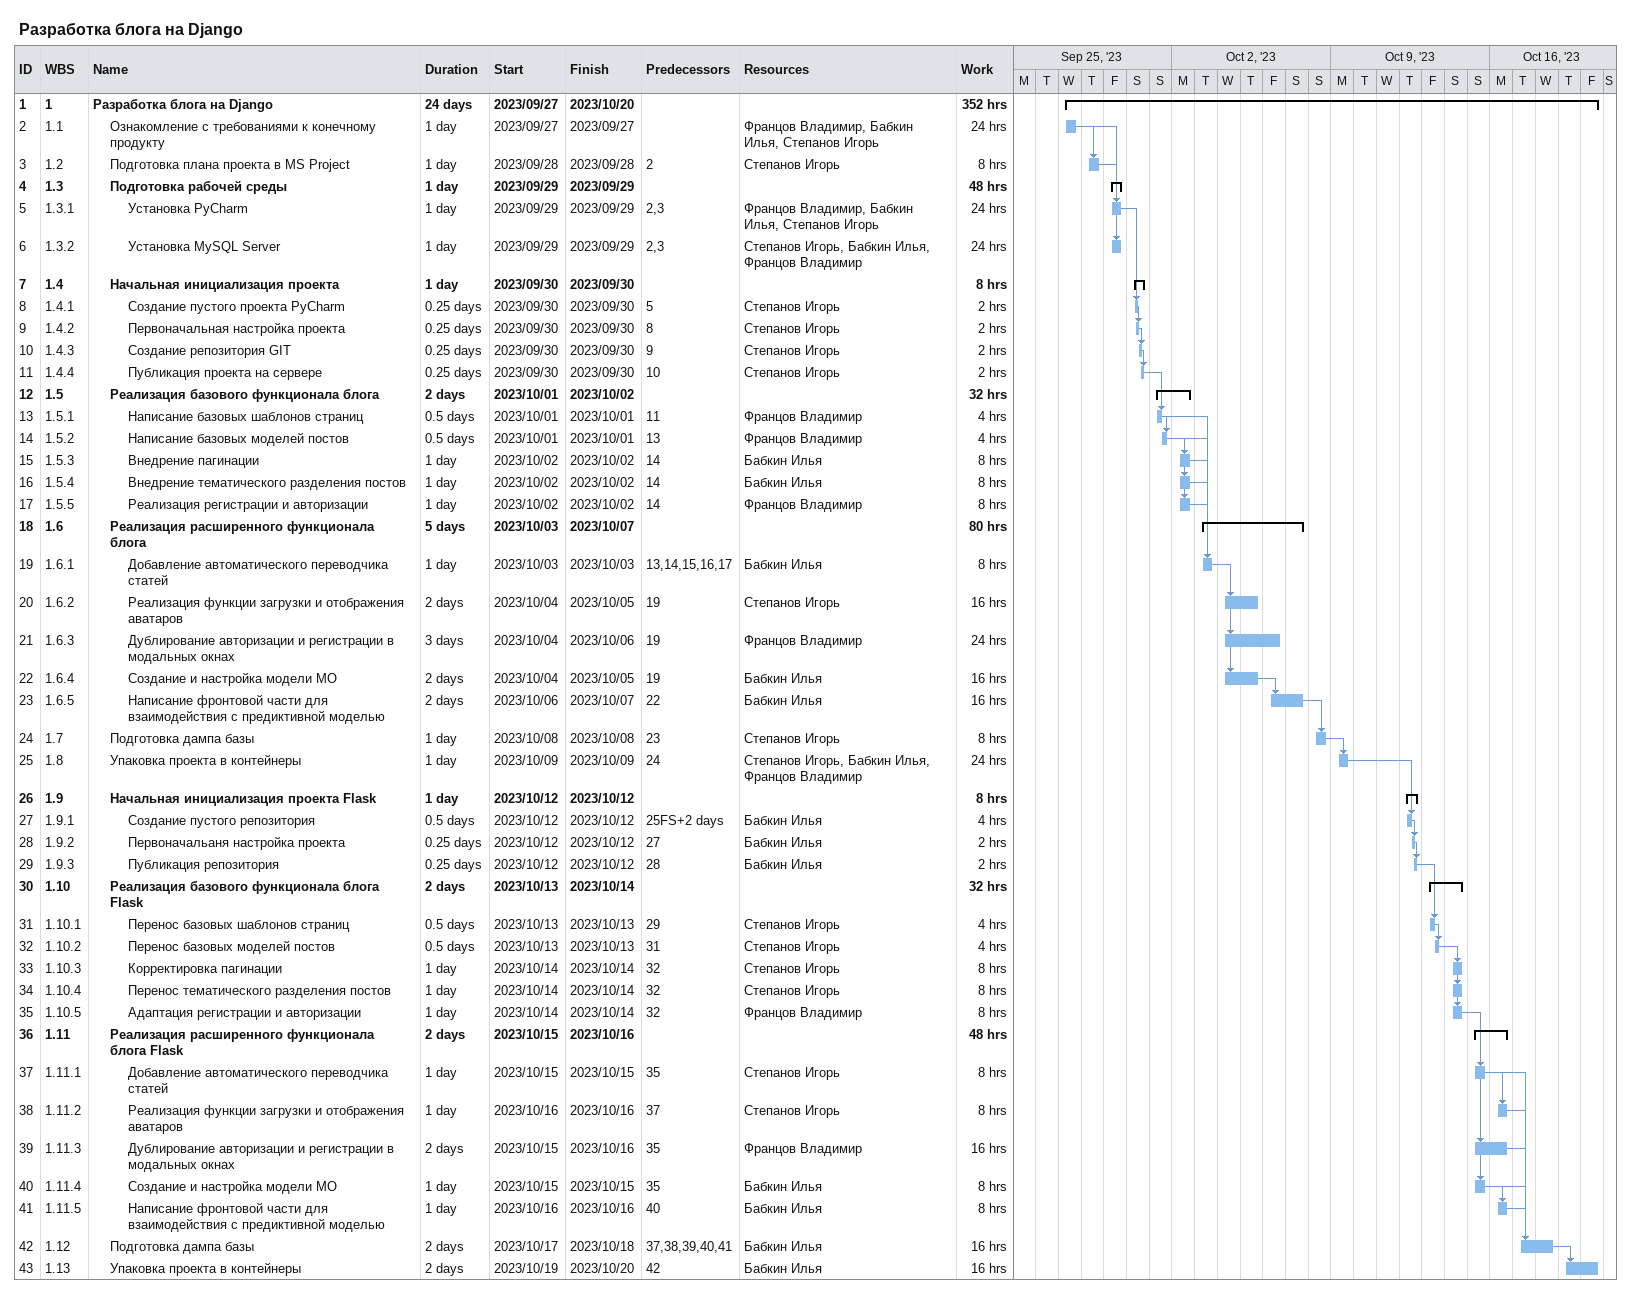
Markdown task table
Разработка блога на Django

| ID | WBS | Task | Duration | Start | Finish | Predecessors | Resources | Work (h) |
|---|---|---|---|---|---|---|---|---|
| 1 | 1 | **Разработка блога на Django** | 24d | 2023-09-27 | 2023-10-20 |  |  | 352 |
| 2 | 1.1 | Ознакомление с требованиями к конечному продукту | 1d | 2023-09-27 | 2023-09-27 |  | Францов Владимир, Бабкин Илья, Степанов Игорь | 24 |
| 3 | 1.2 | Подготовка плана проекта в MS Project | 1d | 2023-09-28 | 2023-09-28 | 2 | Степанов Игорь | 8 |
| 4 | 1.3 | **Подготовка рабочей среды** | 1d | 2023-09-29 | 2023-09-29 |  |  | 48 |
| 5 | 1.3.1 | Установка PyCharm | 1d | 2023-09-29 | 2023-09-29 | 2, 3 | Францов Владимир, Бабкин Илья, Степанов Игорь | 24 |
| 6 | 1.3.2 | Установка MySQL Server | 1d | 2023-09-29 | 2023-09-29 | 2, 3 | Степанов Игорь, Бабкин Илья, Францов Владимир | 24 |
| 7 | 1.4 | **Начальная инициализация проекта** | 1d | 2023-09-30 | 2023-09-30 |  |  | 8 |
| 8 | 1.4.1 | Создание пустого проекта PyCharm | 0.25d | 2023-09-30 | 2023-09-30 | 5 | Степанов Игорь | 2 |
| 9 | 1.4.2 | Первоначальная настройка проекта | 0.25d | 2023-09-30 | 2023-09-30 | 8 | Степанов Игорь | 2 |
| 10 | 1.4.3 | Создание репозитория GIT | 0.25d | 2023-09-30 | 2023-09-30 | 9 | Степанов Игорь | 2 |
| 11 | 1.4.4 | Публикация проекта на сервере | 0.25d | 2023-09-30 | 2023-09-30 | 10 | Степанов Игорь | 2 |
| 12 | 1.5 | **Реализация базового функционала блога** | 2d | 2023-10-01 | 2023-10-02 |  |  | 32 |
| 13 | 1.5.1 | Написание базовых шаблонов страниц | 0.5d | 2023-10-01 | 2023-10-01 | 11 | Францов Владимир | 4 |
| 14 | 1.5.2 | Написание базовых моделей постов | 0.5d | 2023-10-01 | 2023-10-01 | 13 | Францов Владимир | 4 |
| 15 | 1.5.3 | Внедрение пагинации | 1d | 2023-10-02 | 2023-10-02 | 14 | Бабкин Илья | 8 |
| 16 | 1.5.4 | Внедрение тематического разделения постов | 1d | 2023-10-02 | 2023-10-02 | 14 | Бабкин Илья | 8 |
| 17 | 1.5.5 | Реализация регистрации и авторизации | 1d | 2023-10-02 | 2023-10-02 | 14 | Францов Владимир | 8 |
| 18 | 1.6 | **Реализация расширенного функционала блога** | 5d | 2023-10-03 | 2023-10-07 |  |  | 80 |
| 19 | 1.6.1 | Добавление автоматического переводчика статей | 1d | 2023-10-03 | 2023-10-03 | 13, 14, 15, 16, 17 | Бабкин Илья | 8 |
| 20 | 1.6.2 | Реализация функции загрузки и отображения аватаров | 2d | 2023-10-04 | 2023-10-05 | 19 | Степанов Игорь | 16 |
| 21 | 1.6.3 | Дублирование авторизации и регистрации в модальных окнах | 3d | 2023-10-04 | 2023-10-06 | 19 | Францов Владимир | 24 |
| 22 | 1.6.4 | Создание и настройка модели МО | 2d | 2023-10-04 | 2023-10-05 | 19 | Бабкин Илья | 16 |
| 23 | 1.6.5 | Написание фронтовой части для взаимодействия с предиктивной моделью | 2d | 2023-10-06 | 2023-10-07 | 22 | Бабкин Илья | 16 |
| 24 | 1.7 | Подготовка дампа базы | 1d | 2023-10-08 | 2023-10-08 | 23 | Степанов Игорь | 8 |
| 25 | 1.8 | Упаковка проекта в контейнеры | 1d | 2023-10-09 | 2023-10-09 | 24 | Степанов Игорь, Бабкин Илья, Францов Владимир | 24 |
| 26 | 1.9 | **Начальная инициализация проекта Flask** | 1d | 2023-10-12 | 2023-10-12 |  |  | 8 |
| 27 | 1.9.1 | Создание пустого репозитория | 0.5d | 2023-10-12 | 2023-10-12 | 25FS+2d | Бабкин Илья | 4 |
| 28 | 1.9.2 | Первоначальаня настройка проекта | 0.25d | 2023-10-12 | 2023-10-12 | 27 | Бабкин Илья | 2 |
| 29 | 1.9.3 | Публикация репозитория | 0.25d | 2023-10-12 | 2023-10-12 | 28 | Бабкин Илья | 2 |
| 30 | 1.10 | **Реализация базового функционала блога Flask** | 2d | 2023-10-13 | 2023-10-14 |  |  | 32 |
| 31 | 1.10.1 | Перенос базовых шаблонов страниц | 0.5d | 2023-10-13 | 2023-10-13 | 29 | Степанов Игорь | 4 |
| 32 | 1.10.2 | Перенос базовых моделей постов | 0.5d | 2023-10-13 | 2023-10-13 | 31 | Степанов Игорь | 4 |
| 33 | 1.10.3 | Корректировка пагинации | 1d | 2023-10-14 | 2023-10-14 | 32 | Степанов Игорь | 8 |
| 34 | 1.10.4 | Перенос тематического разделения постов | 1d | 2023-10-14 | 2023-10-14 | 32 | Степанов Игорь | 8 |
| 35 | 1.10.5 | Адаптация регистрации и авторизации | 1d | 2023-10-14 | 2023-10-14 | 32 | Францов Владимир | 8 |
| 36 | 1.11 | **Реализация расширенного функционала блога Flask** | 2d | 2023-10-15 | 2023-10-16 |  |  | 48 |
| 37 | 1.11.1 | Добавление автоматического переводчика статей | 1d | 2023-10-15 | 2023-10-15 | 35 | Степанов Игорь | 8 |
| 38 | 1.11.2 | Реализация функции загрузки и отображения аватаров | 1d | 2023-10-16 | 2023-10-16 | 37 | Степанов Игорь | 8 |
| 39 | 1.11.3 | Дублирование авторизации и регистрации в модальных окнах | 2d | 2023-10-15 | 2023-10-16 | 35 | Францов Владимир | 16 |
| 40 | 1.11.4 | Создание и настройка модели МО | 1d | 2023-10-15 | 2023-10-15 | 35 | Бабкин Илья | 8 |
| 41 | 1.11.5 | Написание фронтовой части для взаимодействия с предиктивной моделью | 1d | 2023-10-16 | 2023-10-16 | 40 | Бабкин Илья | 8 |
| 42 | 1.12 | Подготовка дампа базы | 2d | 2023-10-17 | 2023-10-18 | 37, 38, 39, 40, 41 | Бабкин Илья | 16 |
| 43 | 1.13 | Упаковка проекта в контейнеры | 2d | 2023-10-19 | 2023-10-20 | 42 | Бабкин Илья | 16 |
